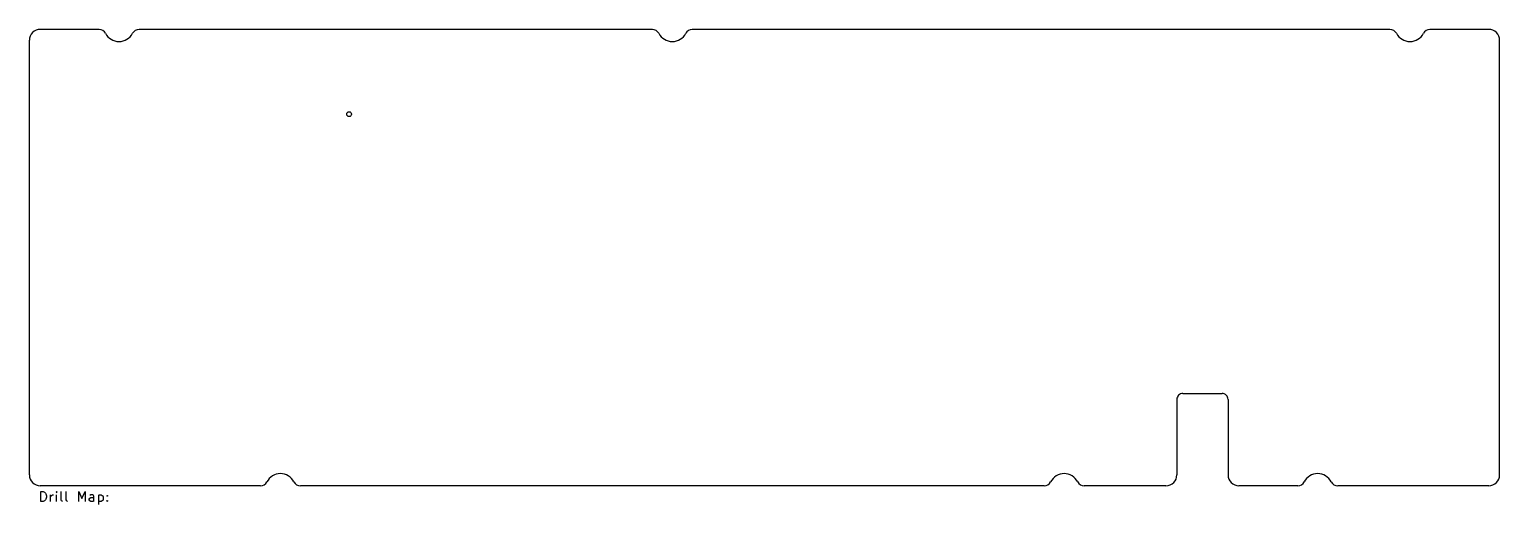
# Model space of a CAD drawing. Extents: x 60 to 363, y -182 to -84.
import ezdxf

# ---------------------------------------------------------------- set-up
doc = ezdxf.new("R2010")
doc.units = 0
doc.layers.add('BLACK', color=7, linetype='CONTINUOUS')

msp = doc.modelspace()

# ---------------------------------------------------------------- linework, layer by layer
at = {"layer": 'BLACK', "linetype": 'CONTINUOUS'}
for p, q in [((74.0498, -83.5611), (61.8979, -83.5611)), ((188.35, -83.5611), (82.296, -83.5611)), ((340.75, -83.5611), (196.596, -83.5611)), ((361.148, -83.5611), (348.996, -83.5611)), ((59.6479, -175.511), (59.6479, -85.8111)), ((363.398, -175.511), (363.398, -85.8111)), ((296.723, -159.961), (296.723, -175.511)), ((297.973, -158.711), (306.048, -158.711)), ((307.298, -159.961), (307.298, -175.511)), ((107.387, -177.761), (61.8979, -177.761)), ((62.0241, -180.986), (62.0241, -178.986)), ((62.0241, -178.986), (62.5003, -178.986)), ((62.5003, -178.986), (62.786, -179.082)), ((62.786, -179.082), (62.9765, -179.272)), ((65.2622, -178.986), (65.1669, -179.082)), ((65.1669, -179.082), (65.2622, -179.177)), ((65.3574, -179.082), (65.2622, -178.986)), ((65.2622, -178.986), (65.2622, -179.177)), ((65.2622, -179.177), (65.3574, -179.082)), ((66.2146, -180.701), (66.2146, -178.986)), ((67.2622, -180.701), (67.2622, -178.986)), ((69.8336, -180.986), (69.8336, -178.986)), ((69.8336, -178.986), (70.5003, -180.415)), ((70.5003, -180.415), (71.1669, -178.986)), ((71.1669, -178.986), (71.1669, -180.986)), ((269.312, -177.761), (115.633, -177.761)), ((294.473, -177.761), (277.558, -177.761)), ((321.7, -177.761), (309.548, -177.761)), ((361.148, -177.761), (329.946, -177.761)), ((62.5003, -180.986), (62.0241, -180.986)), ((62.786, -180.891), (62.5003, -180.986)), ((62.9765, -180.701), (62.786, -180.891)), ((62.9765, -179.272), (63.0717, -179.463)), ((63.0717, -180.51), (62.9765, -180.701)), ((63.0717, -179.463), (63.1669, -179.843)), ((63.1669, -180.129), (63.0717, -180.51)), ((63.1669, -179.843), (63.1669, -180.129)), ((64.0241, -180.986), (64.0241, -179.653)), ((64.0241, -180.034), (64.1193, -179.843)), ((64.1193, -179.843), (64.2146, -179.748)), ((64.2146, -179.748), (64.405, -179.653)), ((64.405, -179.653), (64.5955, -179.653)), ((65.2622, -180.986), (65.2622, -179.653)), ((66.3098, -180.891), (66.2146, -180.701)), ((66.5003, -180.986), (66.3098, -180.891)), ((67.3574, -180.891), (67.2622, -180.701)), ((67.5479, -180.986), (67.3574, -180.891)), ((72.0241, -180.51), (72.1193, -180.32)), ((72.0241, -180.701), (72.0241, -180.51)), ((72.1193, -180.891), (72.0241, -180.701)), ((72.3098, -179.653), (72.1193, -179.748)), ((72.1193, -180.32), (72.3098, -180.224)), ((72.3098, -180.986), (72.1193, -180.891)), ((72.6908, -179.653), (72.3098, -179.653)), ((72.3098, -180.224), (72.786, -180.224)), ((72.786, -180.986), (72.3098, -180.986)), ((72.8812, -179.748), (72.6908, -179.653)), ((72.786, -180.224), (72.9765, -180.129)), ((72.9765, -180.891), (72.786, -180.986)), ((72.9765, -179.939), (72.8812, -179.748)), ((72.9765, -180.986), (72.9765, -179.939)), ((73.9288, -179.653), (73.9288, -181.653)), ((73.9288, -179.748), (74.1193, -179.653)), ((74.1193, -180.986), (73.9288, -180.891)), ((74.1193, -179.653), (74.5003, -179.653)), ((74.5003, -180.986), (74.1193, -180.986)), ((74.5003, -179.653), (74.6908, -179.748)), ((74.6908, -180.891), (74.5003, -180.986)), ((74.6908, -179.748), (74.786, -179.843)), ((74.786, -180.796), (74.6908, -180.891)), ((74.786, -179.843), (74.8812, -180.034)), ((74.8812, -180.605), (74.786, -180.796)), ((74.8812, -180.034), (74.8812, -180.605)), ((75.6431, -179.843), (75.7384, -179.748)), ((75.7384, -179.939), (75.6431, -179.843)), ((75.6431, -180.891), (75.7384, -180.796)), ((75.7384, -180.986), (75.6431, -180.891)), ((75.7384, -179.748), (75.8336, -179.843)), ((75.7384, -179.748), (75.7384, -179.939)), ((75.8336, -179.843), (75.7384, -179.939)), ((75.7384, -180.796), (75.8336, -180.891)), ((75.7384, -180.796), (75.7384, -180.986)), ((75.8336, -180.891), (75.7384, -180.986))]:
    msp.add_line(p, q, dxfattribs=at)
at = {"layer": 'BLACK'}
msp.add_circle((125.698, -101.061), 0.5, dxfattribs=at)
for centre, radius, start, end in [((61.8978, -85.811), 2.2499, -270.002, -179.998), ((74.0498, -85.061), 1.4999, 27.5369, 90.0004), ((78.1729, -82.9111), 3.15, -152.46, -27.5398), ((82.2959, -85.061), 1.4999, 89.9962, 152.462), ((188.35, -85.061), 1.4999, 27.5369, 90.0004), ((192.473, -82.9111), 3.15, -152.46, -27.5398), ((196.596, -85.061), 1.4999, 89.9962, 152.462), ((340.75, -85.061), 1.4999, 27.5369, 90.0004), ((344.873, -82.9111), 3.15, -152.46, -27.5398), ((348.996, -85.061), 1.4999, 89.9962, 152.462), ((361.148, -85.8111), 2.25, 0.000127, 90.0002), ((297.973, -159.961), 1.2499, -270.004, -179.996), ((306.048, -159.961), 1.25, 0.000229, 90.0003), ((61.8979, -175.511), 2.25, -180, -90.0002), ((111.51, -178.411), 3.15, 27.5398, 152.46), ((273.435, -178.411), 3.15, 27.5398, 152.46), ((294.473, -175.511), 2.2501, -89.9976, -0.002419), ((309.548, -175.511), 2.25, -180, -90.0002), ((325.823, -178.411), 3.15, 27.5398, 152.46), ((361.148, -175.511), 2.2501, -89.9976, -0.002419), ((107.387, -176.261), 1.5001, -89.9966, -27.5415), ((115.633, -176.261), 1.4999, -152.464, -90), ((269.312, -176.261), 1.5001, -89.9966, -27.5415), ((277.558, -176.261), 1.4999, -152.464, -90), ((321.7, -176.261), 1.5001, -89.9966, -27.5415), ((329.946, -176.261), 1.4999, -152.464, -90)]:
    msp.add_arc(centre, radius, start, end, dxfattribs=at)

doc.saveas('drawing.dxf')
